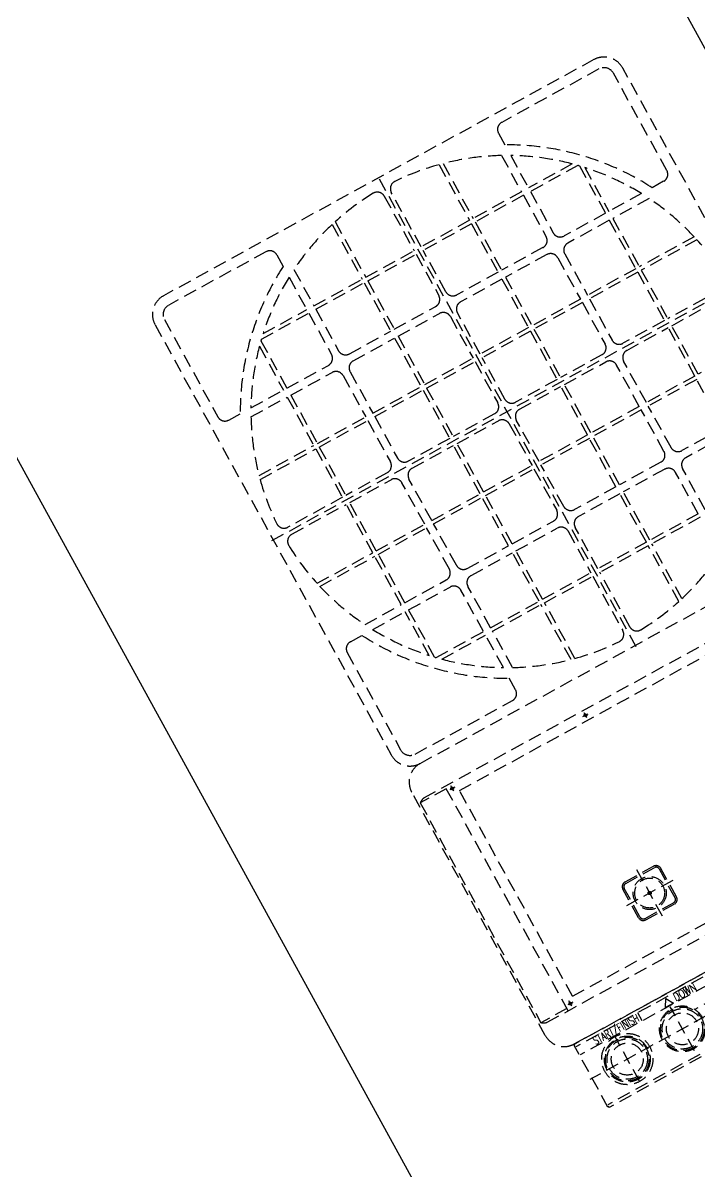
# Model space of a CAD drawing. Header units: millimetres. Extents: x 75184266 to 76346726, y -35850126 to -33679385.
# Drawn here: x 75326432 to 75327699, y -34897172 to -34895020 of the extents above; entities that cross this region are included whole.
import ezdxf

# ---------------------------------------------------------------- set-up
doc = ezdxf.new("R2010")
doc.units = ezdxf.units.MM
doc.header["$LTSCALE"] = 50
doc.header["$MEASUREMENT"] = 0
doc.linetypes.add('XR-지하3층$0$생활체육시설(최종)$0$HIDDENX2', pattern=[0.75, 0.5, -0.25])
doc.layers.add('건축', color=8, linetype='CONTINUOUS', plot=False)
doc.styles.add('XR-지하3층$0$생활체육시설(최종)$0$STANDARD', font='txt_____.ttf')

msp = doc.modelspace()

# ---------------------------------------------------------------- linework, layer by layer
at = {"layer": '건축'}
for p, q in [((75326728.6, -34893280.2, 0), (75329175.4, -34897737.7, 0)), ((75325413.7, -34894002, 0), (75327860.5, -34898459.6, 0))]:
    msp.add_line(p, q, dxfattribs=at)
at = {"layer": '건축', "linetype": 'XR-지하3층$0$생활체육시설(최종)$0$HIDDENX2'}
for p, q in [((75327501.8, -34895088.6, 0), (75326695.3, -34895531.3, 0)), ((75327511.4, -34895106.1, 0), (75327329.1, -34895206.2, 0)), ((75327638.6, -34895296.4, 0), (75327538.5, -34895114, 0)), ((75327998.8, -34895910.9, 0), (75327556.1, -34895104.4, 0)), ((75327323.1, -34895226.6, 0), (75327335, -34895248.3, 0)), ((75327328.9, -34895268.4, 0), (75327366.3, -34895336.4, 0)), ((75327346, -34895268.3, 0), (75327379.4, -34895329.2, 0)), ((75327211.7, -34895285.5, 0), (75327269, -34895389.8, 0)), ((75327219.2, -34895283.5, 0), (75327275.5, -34895386.2, 0)), ((75327461.5, -34895284.1, 0), (75327379.4, -34895329.2, 0)), ((75327471.8, -34895287, 0), (75327383, -34895335.7, 0)), ((75327474.8, -34895287.8, 0), (75327523.6, -34895376.7, 0)), ((75327485.1, -34895291, 0), (75327530.1, -34895373, 0)), ((75327581.2, -34896189.2, 0), (75327097.1, -34895307.3, 0)), ((75327632.7, -34895316.7, 0), (75327611, -34895328.7, 0)), ((75327109.1, -34895344.7, 0), (75327165.1, -34895446.8, 0)), ((75327178.2, -34895439.6, 0), (75327122.2, -34895337.5, 0)), ((75327366.3, -34895336.4, 0), (75327275.5, -34895386.2, 0)), ((75327369.9, -34895342.9, 0), (75327279.2, -34895392.8, 0)), ((75327369.9, -34895342.9, 0), (75327412.5, -34895420.5, 0)), ((75327383, -34895335.7, 0), (75327425.6, -34895413.3, 0)), ((75327591, -34895339.6, 0), (75327530.1, -34895373, 0)), ((75327605.4, -34895348.9, 0), (75327537.4, -34895386.2, 0)), ((75327523.6, -34895376.7, 0), (75327446, -34895419.2, 0)), ((75327011.4, -34895397.5, 0), (75327067.8, -34895500.2, 0)), ((75327017.1, -34895392.3, 0), (75327074.4, -34895496.6, 0)), ((75327269, -34895389.8, 0), (75327178.2, -34895439.6, 0)), ((75327272.6, -34895396.4, 0), (75327181.8, -34895446.2, 0)), ((75327272.6, -34895396.4, 0), (75327322.4, -34895487.1, 0)), ((75327279.2, -34895392.8, 0), (75327329, -34895483.5, 0)), ((75327530.8, -34895389.8, 0), (75327453.2, -34895432.4, 0)), ((75327530.8, -34895389.8, 0), (75327580.6, -34895480.5, 0)), ((75327537.4, -34895386.2, 0), (75327587.2, -34895476.9, 0)), ((75327406.5, -34895440.9, 0), (75327329, -34895483.5, 0)), ((75327689.9, -34895420.6, 0), (75327587.2, -34895476.9, 0)), ((75327695.1, -34895426.2, 0), (75327590.8, -34895483.5, 0)), ((75326887.2, -34895448.7, 0), (75326704.9, -34895548.8, 0)), ((75326907.6, -34895454.7, 0), (75326919.5, -34895476.4, 0)), ((75327074.4, -34895496.6, 0), (75327165.1, -34895446.8, 0)), ((75327078, -34895503.2, 0), (75327168.7, -34895453.4, 0)), ((75327168.7, -34895453.4, 0), (75327211.3, -34895531, 0)), ((75327224.4, -34895523.7, 0), (75327181.8, -34895446.2, 0)), ((75327413.8, -34895454, 0), (75327336.2, -34895496.6, 0)), ((75327434.1, -34895460, 0), (75327476.7, -34895537.6, 0)), ((75327447.3, -34895452.8, 0), (75327489.9, -34895530.3, 0)), ((75326939.7, -34895482, 0), (75326977.1, -34895550, 0)), ((75327580.6, -34895480.5, 0), (75327489.9, -34895530.3, 0)), ((75327590.8, -34895483.5, 0), (75327640.6, -34895574.2, 0)), ((75326898.2, -34895990.3, 0), (75327780.1, -34895506.2, 0)), ((75326930.5, -34895496.4, 0), (75326963.9, -34895557.2, 0)), ((75326977.1, -34895550, 0), (75327067.8, -34895500.2, 0)), ((75327078, -34895503.2, 0), (75327127.8, -34895593.9, 0)), ((75327322.4, -34895487.1, 0), (75327244.8, -34895529.7, 0)), ((75327329.6, -34895500.2, 0), (75327252, -34895542.8, 0)), ((75327329.6, -34895500.2, 0), (75327379.4, -34895591, 0)), ((75327336.2, -34895496.6, 0), (75327386, -34895587.4, 0)), ((75327584.2, -34895487.1, 0), (75327493.5, -34895536.9, 0)), ((75327584.2, -34895487.1, 0), (75327634, -34895577.8, 0)), ((75326980.7, -34895556.6, 0), (75327071.4, -34895506.8, 0)), ((75327071.4, -34895506.8, 0), (75327121.2, -34895597.5, 0)), ((75327742.7, -34895518.2, 0), (75327640.6, -34895574.2, 0)), ((75327476.7, -34895537.6, 0), (75327386, -34895587.4, 0)), ((75327480.3, -34895544.1, 0), (75327389.6, -34895593.9, 0)), ((75327480.3, -34895544.1, 0), (75327522.9, -34895621.7, 0)), ((75327493.5, -34895536.9, 0), (75327536.1, -34895614.5, 0)), ((75327647.8, -34895587.4, 0), (75327749.9, -34895531.3, 0)), ((75326878.7, -34895612.6, 0), (75326967.5, -34895563.8, 0)), ((75326881.9, -34895602.3, 0), (75326963.9, -34895557.2, 0)), ((75326967.5, -34895563.8, 0), (75327010.1, -34895641.4, 0)), ((75326980.7, -34895556.6, 0), (75327023.3, -34895634.2, 0)), ((75327127.8, -34895593.9, 0), (75327205.4, -34895551.3, 0)), ((75327135, -34895607.1, 0), (75327212.6, -34895564.5, 0)), ((75327232.9, -34895570.4, 0), (75327275.5, -34895648, 0)), ((75327288.7, -34895640.8, 0), (75327246.1, -34895563.2, 0)), ((75326679.5, -34895585.6, 0), (75327122.2, -34896392.1, 0)), ((75326697, -34895576, 0), (75326797.1, -34895758.3, 0)), ((75327379.4, -34895591, 0), (75327288.7, -34895640.8, 0)), ((75327634, -34895577.8, 0), (75327556.4, -34895620.4, 0)), ((75327563.6, -34895633.6, 0), (75327641.2, -34895591, 0)), ((75327691, -34895681.7, 0), (75327641.2, -34895591, 0)), ((75327697.6, -34895678.1, 0), (75327647.8, -34895587.4, 0)), ((75327043.6, -34895640.1, 0), (75327121.2, -34895597.5, 0)), ((75327050.8, -34895653.3, 0), (75327128.4, -34895610.7, 0)), ((75327128.4, -34895610.7, 0), (75327178.2, -34895701.4, 0)), ((75327135, -34895607.1, 0), (75327184.8, -34895697.8, 0)), ((75327383, -34895597.5, 0), (75327292.3, -34895647.3, 0)), ((75327383, -34895597.5, 0), (75327432.8, -34895688.3, 0)), ((75327389.6, -34895593.9, 0), (75327439.4, -34895684.7, 0)), ((75326875, -34895625.9, 0), (75326920, -34895708, 0)), ((75326877.8, -34895615.5, 0), (75326926.6, -34895704.3, 0)), ((75327801.9, -34895620.9, 0), (75327697.6, -34895678.1, 0)), ((75327184.8, -34895697.8, 0), (75327275.5, -34895648, 0)), ((75327188.4, -34895704.4, 0), (75327279.1, -34895654.6, 0)), ((75327279.1, -34895654.6, 0), (75327321.7, -34895732.1, 0)), ((75327334.9, -34895724.9, 0), (75327292.3, -34895647.3, 0)), ((75327517, -34895642.1, 0), (75327439.4, -34895684.7, 0)), ((75327446.6, -34895697.8, 0), (75327524.2, -34895655.2, 0)), ((75327600.3, -34895731.5, 0), (75327557.7, -34895653.9, 0)), ((75326926.6, -34895704.3, 0), (75327004.2, -34895661.8, 0)), ((75326933.8, -34895717.5, 0), (75327011.4, -34895674.9, 0)), ((75327044.9, -34895673.6, 0), (75327087.5, -34895751.2, 0)), ((75327587.1, -34895738.7, 0), (75327544.6, -34895661.2, 0)), ((75327031.8, -34895680.8, 0), (75327074.3, -34895758.4, 0)), ((75327432.8, -34895688.3, 0), (75327355.2, -34895730.9, 0)), ((75327496.4, -34895788.5, 0), (75327446.6, -34895697.8, 0)), ((75327691, -34895681.7, 0), (75327600.3, -34895731.5, 0)), ((75327694.6, -34895688.3, 0), (75327603.9, -34895738.1, 0)), ((75327744.4, -34895779, 0), (75327694.6, -34895688.3, 0)), ((75326859.2, -34895741.4, 0), (75326920, -34895708, 0)), ((75326859.2, -34895758.4, 0), (75326927.2, -34895721.1, 0)), ((75326927.2, -34895721.1, 0), (75326977, -34895811.8, 0)), ((75326933.8, -34895717.5, 0), (75326983.6, -34895808.2, 0)), ((75327087.5, -34895751.2, 0), (75327178.2, -34895701.4, 0)), ((75327091.1, -34895757.8, 0), (75327181.8, -34895708, 0)), ((75327181.8, -34895708, 0), (75327231.6, -34895798.7, 0)), ((75327188.4, -34895704.4, 0), (75327238.2, -34895795.1, 0)), ((75327362.5, -34895744, 0), (75327440, -34895701.4, 0)), ((75327489.8, -34895792.2, 0), (75327440, -34895701.4, 0)), ((75327587.1, -34895738.7, 0), (75327496.4, -34895788.5, 0)), ((75327646.5, -34895815.7, 0), (75327603.9, -34895738.1, 0)), ((75326817.5, -34895764.3, 0), (75326839.1, -34895752.4, 0)), ((75326983.6, -34895808.2, 0), (75327074.3, -34895758.4, 0)), ((75327091.1, -34895757.8, 0), (75327133.7, -34895835.4, 0)), ((75327315.8, -34895752.5, 0), (75327238.2, -34895795.1, 0)), ((75327399.1, -34895842, 0), (75327356.5, -34895764.4, 0)), ((75327590.8, -34895745.3, 0), (75327500, -34895795.1, 0)), ((75327633.3, -34895822.9, 0), (75327590.8, -34895745.3, 0)), ((75326987.2, -34895814.8, 0), (75327078, -34895765, 0)), ((75327078, -34895765, 0), (75327120.5, -34895842.6, 0)), ((75327245.4, -34895808.2, 0), (75327323, -34895765.7, 0)), ((75327343.4, -34895771.6, 0), (75327386, -34895849.2, 0)), ((75327744.4, -34895779, 0), (75327666.9, -34895821.6, 0)), ((75327231.6, -34895798.7, 0), (75327154.1, -34895841.3, 0)), ((75327489.8, -34895792.2, 0), (75327399.1, -34895842, 0)), ((75327493.4, -34895798.7, 0), (75327402.7, -34895848.5, 0)), ((75327543.3, -34895889.5, 0), (75327493.4, -34895798.7, 0)), ((75327549.8, -34895885.8, 0), (75327500, -34895795.1, 0)), ((75327751.7, -34895792.2, 0), (75327674.1, -34895834.8, 0)), ((75326874.3, -34895868.2, 0), (75326977, -34895811.8, 0)), ((75326876.3, -34895875.7, 0), (75326980.6, -34895818.4, 0)), ((75326980.6, -34895818.4, 0), (75327030.5, -34895909.1, 0)), ((75326987.2, -34895814.8, 0), (75327037, -34895905.5, 0)), ((75327161.3, -34895854.4, 0), (75327238.9, -34895811.9, 0)), ((75327288.7, -34895902.6, 0), (75327238.9, -34895811.9, 0)), ((75327295.2, -34895899, 0), (75327245.4, -34895808.2, 0)), ((75327295.2, -34895899, 0), (75327386, -34895849.2, 0)), ((75327445.3, -34895926.1, 0), (75327402.7, -34895848.5, 0)), ((75327627.4, -34895843.3, 0), (75327549.8, -34895885.8, 0)), ((75327114.6, -34895862.9, 0), (75327037, -34895905.5, 0)), ((75327298.8, -34895905.6, 0), (75327389.6, -34895855.7, 0)), ((75327389.6, -34895855.7, 0), (75327432.2, -34895933.3, 0)), ((75327634.6, -34895856.4, 0), (75327557, -34895899, 0)), ((75327697.6, -34895939.9, 0), (75327655, -34895862.3, 0)), ((75327710.7, -34895932.7, 0), (75327668.1, -34895855.1, 0)), ((75327044.2, -34895918.7, 0), (75327121.8, -34895876.1, 0)), ((75327184.8, -34895959.6, 0), (75327142.2, -34895882, 0)), ((75327197.9, -34895952.4, 0), (75327155.3, -34895874.8, 0)), ((75327543.3, -34895889.5, 0), (75327465.7, -34895932, 0)), ((75327030.5, -34895909.1, 0), (75326928.4, -34895965.2, 0)), ((75327197.9, -34895952.4, 0), (75327288.7, -34895902.6, 0)), ((75327201.5, -34895959, 0), (75327292.3, -34895909.2, 0)), ((75327342.1, -34895999.9, 0), (75327292.3, -34895909.2, 0)), ((75327348.6, -34895996.3, 0), (75327298.8, -34895905.6, 0)), ((75327550.5, -34895902.6, 0), (75327472.9, -34895945.2, 0)), ((75327600.3, -34895993.3, 0), (75327550.5, -34895902.6, 0)), ((75327606.8, -34895989.7, 0), (75327557, -34895899, 0)), ((75326935.6, -34895978.3, 0), (75327037.7, -34895922.3, 0)), ((75327087.5, -34896013, 0), (75327037.7, -34895922.3, 0)), ((75327094, -34896009.4, 0), (75327044.2, -34895918.7, 0)), ((75327348.6, -34895996.3, 0), (75327426.2, -34895953.7, 0)), ((75327697.6, -34895939.9, 0), (75327606.8, -34895989.7, 0)), ((75327701.2, -34895946.5, 0), (75327610.5, -34895996.3, 0)), ((75327094, -34896009.4, 0), (75327184.8, -34895959.6, 0)), ((75327097.7, -34896016, 0), (75327188.4, -34895966.2, 0)), ((75327176.5, -34896407.9, 0), (75327983, -34895965.2, 0)), ((75327176.5, -34896407.9, 0), (75327983, -34895965.2, 0)), ((75327231, -34896043.8, 0), (75327188.4, -34895966.2, 0)), ((75327244.1, -34896036.5, 0), (75327201.5, -34895959, 0)), ((75327355.9, -34896009.4, 0), (75327433.4, -34895966.8, 0)), ((75327453.8, -34895972.8, 0), (75327496.4, -34896050.4, 0)), ((75327509.5, -34896043.1, 0), (75327467, -34895965.6, 0)), ((75327264.5, -34896042.5, 0), (75327342.1, -34895999.9, 0)), ((75327600.3, -34895993.3, 0), (75327509.5, -34896043.1, 0)), ((75327603.9, -34895999.9, 0), (75327513.2, -34896049.7, 0)), ((75327661.1, -34896104.2, 0), (75327603.9, -34895999.9, 0)), ((75327666.8, -34896099, 0), (75327610.5, -34895996.3, 0)), ((75326983.2, -34896070.3, 0), (75327087.5, -34896013, 0)), ((75326988.4, -34896076, 0), (75327091.1, -34896019.6, 0)), ((75327140.9, -34896110.3, 0), (75327091.1, -34896019.6, 0)), ((75327147.5, -34896106.7, 0), (75327097.7, -34896016, 0)), ((75327183.4, -34896472.5, 0), (75328033.7, -34896005.8, 0)), ((75327271.7, -34896055.6, 0), (75327349.3, -34896013, 0)), ((75327399.1, -34896103.8, 0), (75327349.3, -34896013, 0)), ((75327405.7, -34896100.2, 0), (75327355.9, -34896009.4, 0)), ((75327147.5, -34896106.7, 0), (75327225, -34896064.1, 0)), ((75327250, -34896458.8, 0), (75327986.4, -34896054.6, 0)), ((75327405.7, -34896100.2, 0), (75327496.4, -34896050.4, 0)), ((75327409.3, -34896106.7, 0), (75327500, -34896056.9, 0)), ((75327500, -34896056.9, 0), (75327556, -34896159, 0)), ((75327569.2, -34896151.8, 0), (75327513.2, -34896049.7, 0)), ((75327154.7, -34896119.9, 0), (75327232.3, -34896077.3, 0)), ((75327295.2, -34896160.8, 0), (75327252.6, -34896083.2, 0)), ((75327308.4, -34896153.6, 0), (75327265.8, -34896076, 0)), ((75327308.4, -34896153.6, 0), (75327399.1, -34896103.8, 0)), ((75327466.5, -34896211, 0), (75327409.3, -34896106.7, 0)), ((75327072.9, -34896147.7, 0), (75327140.9, -34896110.3, 0)), ((75327087.3, -34896156.9, 0), (75327148.1, -34896123.5, 0)), ((75327193.1, -34896205.5, 0), (75327148.1, -34896123.5, 0)), ((75327203.4, -34896208.7, 0), (75327154.7, -34896119.9, 0)), ((75327312, -34896160.1, 0), (75327402.7, -34896110.3, 0)), ((75327459.1, -34896213, 0), (75327402.7, -34896110.3, 0)), ((75327045.5, -34896179.8, 0), (75327067.2, -34896167.9, 0)), ((75327206.4, -34896209.5, 0), (75327295.2, -34896160.8, 0)), ((75327216.8, -34896212.4, 0), (75327298.8, -34896167.4, 0)), ((75327332.2, -34896228.2, 0), (75327298.8, -34896167.4, 0)), ((75327349.3, -34896228.2, 0), (75327312, -34896160.1, 0)), ((75327039.6, -34896200.1, 0), (75327139.7, -34896382.5, 0)), ((75327355.1, -34896269.9, 0), (75327343.2, -34896248.2, 0)), ((75327166.9, -34896390.4, 0), (75327349.2, -34896290.3, 0)), ((75327481.5, -34896320.3, 0), (75327491.1, -34896315.1, 0)), ((75327488.9, -34896322.5, 0), (75327483.6, -34896312.9, 0)), ((75327414.4, -34896893.3, 0), (75328264.7, -34896426.6, 0)), ((75327453.9, -34896871.7, 0), (75327222.9, -34896450.9, 0)), ((75327241.3, -34896452.2, 0), (75327231.6, -34896457.5, 0)), ((75327239.1, -34896459.7, 0), (75327233.8, -34896450, 0)), ((75327461.8, -34896844.5, 0), (75328198.1, -34896440.3, 0)), ((75327410.9, -34896918.1, 0), (75327160.7, -34896462.2, 0)), ((75327225.3, -34896455.3, 0), (75327176.5, -34896482, 0)), ((75327461.8, -34896844.5, 0), (75327250, -34896458.8, 0)), ((75327176.5, -34896482, 0), (75327402.7, -34896894, 0)), ((75327465.2, -34896933.9, 0), (75328271.7, -34896491.2, 0)), ((75327560.3, -34896630.2, 0), (75327613.7, -34896600.8, 0)), ((75327561.7, -34896632.8, 0), (75327615.2, -34896603.4, 0)), ((75327630.3, -34896694.4, 0), (75327582.7, -34896607.6, 0)), ((75327654, -34896659.7, 0), (75327624.7, -34896606.2, 0)), ((75327656.7, -34896658.2, 0), (75327627.3, -34896604.8, 0)), ((75327585.7, -34896697.2, 0), (75327556.3, -34896643.7, 0)), ((75327588.3, -34896695.8, 0), (75327558.9, -34896642.3, 0)), ((75327649.9, -34896627.2, 0), (75327563.1, -34896674.8, 0)), ((75327597.8, -34896698.5, 0), (75327651.3, -34896669.2, 0)), ((75327599.2, -34896701.2, 0), (75327652.7, -34896671.8, 0)), ((75327901, -34896695.4, 0), (75327465.5, -34896934.4, 0)), ((75327903.6, -34896700.1, 0), (75327468.1, -34896939.2, 0)), ((75327911.9, -34896715.3, 0), (75327476.4, -34896954.3, 0)), ((75327941.4, -34896755.3, 0), (75327494.4, -34897000.7, 0)), ((75327828.3, -34896793.7, 0), (75327690.9, -34896869.1, 0)), ((75327963.4, -34896809, 0), (75327527.9, -34897048, 0)), ((75327966, -34896813.7, 0), (75327530.5, -34897052.8, 0)), ((75327462.6, -34896855.4, 0), (75327453, -34896860.7, 0)), ((75327460.5, -34896862.9, 0), (75327455.2, -34896853.3, 0)), ((75327636.3, -34896865.4, 0), (75327636.7, -34896848.5, 0)), ((75327651.1, -34896857.2, 0), (75327636.3, -34896865.4, 0)), ((75327636.7, -34896848.5, 0), (75327651.1, -34896857.2, 0)), ((75327451.4, -34896867.3, 0), (75327402.7, -34896894, 0)), ((75327592.7, -34896890.5, 0), (75327584.4, -34896875.4, 0)), ((75327690.7, -34896946.9, 0), (75327645.2, -34896864, 0)), ((75327587.3, -34897003.7, 0), (75327541.7, -34896920.8, 0)), ((75327466.3, -34896935.8, 0), (75327464.9, -34896936.6, 0)), ((75327528.3, -34897052.2, 0), (75327464.9, -34896936.6, 0)), ((75327466.3, -34896935.8, 0), (75327465.5, -34896934.4, 0)), ((75327529.7, -34897051.4, 0), (75327528.3, -34897052.2, 0)), ((75327529.7, -34897051.4, 0), (75327530.5, -34897052.8, 0))]:
    msp.add_line(p, q, dxfattribs=at)
for centre, radius in [((75327486.3, -34896317.7, 0), 2.5), ((75327236.5, -34896454.8, 0), 2.5), ((75327606.5, -34896651, 0), 31), ((75327606.5, -34896651, 0), 28), ((75327606.5, -34896651, 0), 3), ((75327457.8, -34896858.1, 0), 2.5), ((75327667.9, -34896905.5, 0), 43), ((75327667.9, -34896905.5, 0), 40.9), ((75327667.9, -34896905.5, 0), 37.9), ((75327667.9, -34896905.5, 0), 30), ((75327564.5, -34896962.2, 0), 48), ((75327564.5, -34896962.2, 0), 43), ((75327564.5, -34896962.2, 0), 40.9), ((75327564.5, -34896962.2, 0), 37.9), ((75327564.5, -34896962.2, 0), 30)]:
    msp.add_circle(centre, radius, dxfattribs=at)
for centre, radius, start, end in [((75327521, -34895123.7, 0), 40, 28.7634, 118.7634), ((75327521, -34895123.7, 0), 20, 28.7634, 118.7634), ((75327336.3, -34895219.4, 0), 15, 118.7634, 208.7634), ((75327339.1, -34895748.3, 0), 480, 91.2149, 104.4708), ((75327339.1, -34895748.3, 0), 500, 57.0577, 90.4692), ((75327339.1, -34895748.3, 0), 480, 75.2323, 89.1761), ((75327339.1, -34895748.3, 0), 480, 105.3927, 115.99), ((75327339.1, -34895748.3, 0), 480, 73.5793, 73.9475), ((75327339.1, -34895748.3, 0), 480, 58.3508, 72.2946), ((75327625.5, -34895303.6, 0), 15, 298.7634, 28.7634), ((75327135.4, -34895330.3, 0), 15, 115.99, 208.7634), ((75327339.1, -34895748.3, 0), 480, 121.5369, 132.1341), ((75327095.9, -34895351.9, 0), 15, 28.7634, 121.5369), ((75327339.1, -34895748.3, 0), 480, 43.0561, 56.312), ((75327339.1, -34895748.3, 0), 480, 133.0561, 146.312), ((75327438.8, -34895406.1, 0), 15, 208.7634, 298.7634), ((75327399.3, -34895427.7, 0), 15, 298.7634, 28.7634), ((75327460.4, -34895445.5, 0), 15, 118.7634, 208.7634), ((75327339.1, -34895748.3, 0), 480, 31.5369, 42.1341), ((75326894.5, -34895461.9, 0), 15, 28.7634, 118.7634), ((75327421, -34895467.2, 0), 15, 28.7634, 118.7634), ((75327339.1, -34895748.3, 0), 500, 147.0577, 180.4692), ((75327339.1, -34895748.3, 0), 480, 148.3508, 162.2946), ((75327237.6, -34895516.5, 0), 15, 208.7634, 298.7634), ((75326714.5, -34895566.4, 0), 40, 118.7634, 208.7634), ((75326714.5, -34895566.4, 0), 20, 118.7634, 208.7634), ((75327198.1, -34895538.2, 0), 15, 298.7634, 28.7634), ((75327259.2, -34895556, 0), 15, 118.7634, 208.7634), ((75327219.8, -34895577.6, 0), 15, 28.7634, 118.7634), ((75327339.1, -34895748.3, 0), 480, 163.5793, 163.9475), ((75327339.1, -34895748.3, 0), 480, 165.2323, 179.1761), ((75327036.4, -34895627, 0), 15, 208.7634, 298.7634), ((75327509.8, -34895628.9, 0), 15, 298.7634, 28.7634), ((75327549.2, -34895607.3, 0), 15, 208.7634, 298.7634), ((75327570.9, -34895646.7, 0), 15, 118.7634, 208.7634), ((75326997, -34895648.6, 0), 15, 298.7634, 28.7634), ((75327058.1, -34895666.4, 0), 15, 118.7634, 208.7634), ((75327531.4, -34895668.4, 0), 15, 28.7634, 118.7634), ((75327018.6, -34895688.1, 0), 15, 28.7634, 118.7634), ((75327308.6, -34895739.4, 0), 15, 298.7634, 28.7634), ((75327348, -34895717.7, 0), 15, 208.7634, 298.7634), ((75326810.2, -34895751.1, 0), 15, 208.7634, 298.7634), ((75327339.1, -34895748.3, 0), 480, 181.2149, 194.4708), ((75327330.2, -34895778.8, 0), 15, 28.7634, 118.7634), ((75327369.7, -34895757.2, 0), 15, 118.7634, 208.7634), ((75327620.2, -34895830.1, 0), 15, 298.7634, 28.7634), ((75327659.6, -34895808.5, 0), 15, 208.7634, 298.7634), ((75327107.4, -34895849.8, 0), 15, 298.7634, 28.7634), ((75327146.8, -34895828.1, 0), 15, 208.7634, 298.7634), ((75327681.3, -34895847.9, 0), 15, 118.7634, 208.7634), ((75327168.5, -34895867.6, 0), 15, 118.7634, 208.7634), ((75327641.8, -34895869.6, 0), 15, 28.7634, 118.7634), ((75327339.1, -34895748.3, 0), 480, 195.3927, 205.99), ((75327129, -34895889.2, 0), 15, 28.7634, 118.7634), ((75327419, -34895940.5, 0), 15, 298.7634, 28.7634), ((75327458.5, -34895918.9, 0), 15, 208.7634, 298.7634), ((75327480.1, -34895958.3, 0), 15, 118.7634, 208.7634), ((75326921.1, -34895952, 0), 15, 205.99, 298.7634), ((75326942.8, -34895991.5, 0), 15, 118.7634, 211.5369), ((75327440.7, -34895980, 0), 15, 28.7634, 118.7634), ((75327339.1, -34895748.3, 0), 480, 211.5369, 222.1341), ((75327339.1, -34895748.3, 0), 480, 313.0561, 326.312), ((75327217.8, -34896051, 0), 15, 298.7634, 28.7634), ((75327257.3, -34896029.3, 0), 15, 208.7634, 298.7634), ((75327278.9, -34896068.8, 0), 15, 118.7634, 208.7634), ((75327339.1, -34895748.3, 0), 480, 223.0561, 236.312), ((75327239.5, -34896090.4, 0), 15, 28.7634, 118.7634), ((75327339.1, -34895748.3, 0), 480, 301.5369, 312.1341), ((75327582.3, -34896144.6, 0), 15, 208.7634, 301.5369), ((75327339.1, -34895748.3, 0), 500, 237.0577, 270.4692), ((75327339.1, -34895748.3, 0), 480, 238.3508, 252.2946), ((75327542.9, -34896166.2, 0), 15, 295.99, 28.7634), ((75327052.8, -34896192.9, 0), 15, 118.7634, 208.7634), ((75327339.1, -34895748.3, 0), 480, 285.3927, 295.99), ((75327339.1, -34895748.3, 0), 480, 253.5793, 253.9475), ((75327339.1, -34895748.3, 0), 480, 255.2323, 269.1761), ((75327339.1, -34895748.3, 0), 480, 271.2149, 284.4708), ((75327342, -34896277.1, 0), 15, 298.7634, 28.7634), ((75327157.2, -34896372.9, 0), 20, 208.7634, 298.7634), ((75327157.2, -34896372.9, 0), 40, 208.7634, 298.7634), ((75327195.7, -34896443, 0), 40, 118.7634, 208.7634), ((75327197.7, -34896490.1, 0), 22.6, 128.998, 159.0076), ((75327618.6, -34896609.6, 0), 10, 28.7634, 118.7634), ((75327618.6, -34896609.6, 0), 7, 28.7634, 118.7634), ((75327565.1, -34896638.9, 0), 10, 118.7634, 208.7634), ((75327565.1, -34896638.9, 0), 7, 118.7634, 208.7634), ((75327647.9, -34896663, 0), 7, 298.7634, 28.7634), ((75327647.9, -34896663, 0), 10, 298.7634, 28.7634), ((75327594.4, -34896692.4, 0), 10, 208.7634, 298.7634), ((75327594.4, -34896692.4, 0), 7, 208.7634, 298.7634), ((75327407.2, -34896871.8, 0), 22.6, 258.5192, 288.5288), ((75327445.9, -34896898.8, 0), 40, 208.7634, 298.7634)]:
    msp.add_arc(centre, radius, start, end, dxfattribs=at)

# ---------------------------------------------------------------- texts
at = {"layer": '건축', "linetype": 'XR-지하3층$0$생활체육시설(최종)$0$HIDDENX2', "style": 'XR-지하3층$0$생활체육시설(최종)$0$STANDARD'}
for s, width, p in [('DOWN', 0.8, (75327655.7, -34896854.2, 0)), ('START/FINISH', 0.7, (75327505.4, -34896935.9, 0))]:
    msp.add_text(s, height=15, rotation=28.7634, dxfattribs=dict(at, width=width)).set_placement(p)

doc.saveas('drawing.dxf')
